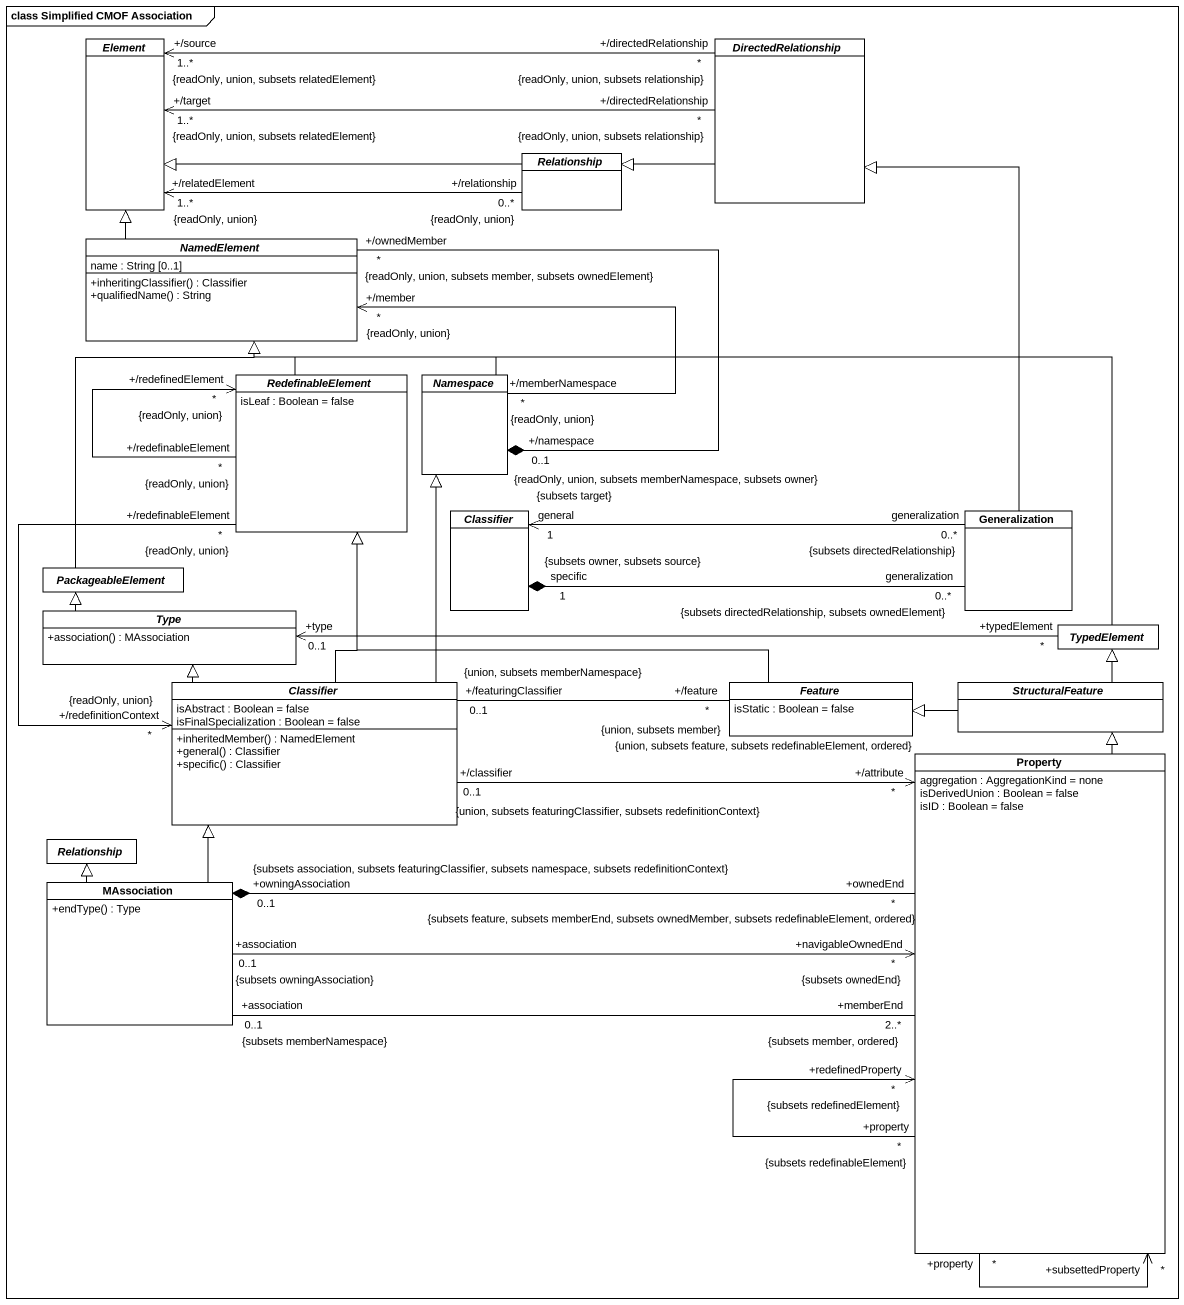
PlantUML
@startuml
mainframe class Simplified CMOF Association
hide circle
hide empty members
skinparam classAttributeIconSize 0
abstract class Element #FFFFFF
abstract class DirectedRelationship #FFFFFF
abstract class Relationship #FFFFFF
abstract class NamedElement #FFFFFF {
  name : String [0..1]
  +inheritingClassifier() : Classifier
  +qualifiedName() : String
}
abstract class RedefinableElement #FFFFFF {
  isLeaf : Boolean = false
}
abstract class "Namespace" as Namespace_ #FFFFFF
abstract class Classifier #FFFFFF
class Generalization #FFFFFF
abstract class PackageableElement #FFFFFF
abstract class Type #FFFFFF {
  +association() : MAssociation
}
abstract class TypedElement #FFFFFF
abstract class "Classifier" as Classifier_2 #FFFFFF {
  isAbstract : Boolean = false
  isFinalSpecialization : Boolean = false
  +inheritedMember() : NamedElement
  +general() : Classifier
  +specific() : Classifier
}
abstract class Feature #FFFFFF {
  isStatic : Boolean = false
}
abstract class StructuralFeature #FFFFFF
class Property #FFFFFF {
  aggregation : AggregationKind = none
  isDerivedUnion : Boolean = false
  isID : Boolean = false
}
abstract class "Relationship" as Relationship_2 #FFFFFF
class MAssociation #FFFFFF {
  +endType() : Type
}
DirectedRelationship "+/directedRelationship\n*\n{readOnly, union, subsets relationship}" -left-> "+/source\n1..*\n{readOnly, union, subsets relatedElement}" Element
DirectedRelationship "+/directedRelationship\n*\n{readOnly, union, subsets relationship}" -left-> "+/target\n1..*\n{readOnly, union, subsets relatedElement}" Element
DirectedRelationship -left-|> Relationship
Relationship -left-|> Element
Relationship "+/relationship\n0..*\n{readOnly, union}" -left-> "+/relatedElement\n1..*\n{readOnly, union}" Element
NamedElement -up-|> Element
RedefinableElement -up-|> NamedElement
RedefinableElement "+/redefinableElement\n*\n{readOnly, union}" --> "+/redefinedElement\n*\n{readOnly, union}" RedefinableElement
RedefinableElement "+/redefinableElement\n*\n{readOnly, union}" --> "+/redefinitionContext\n*\n{readOnly, union}" Classifier_2
Namespace_ -left-|> NamedElement
Namespace_ "+/memberNamespace\n*\n{readOnly, union}" -left-> "+/member\n*\n{readOnly, union}" NamedElement
Namespace_ "+/namespace\n0..1\n{readOnly, union, subsets memberNamespace, subsets owner}" *-left- "+/ownedMember\n*\n{readOnly, union, subsets member, subsets ownedElement}" NamedElement
Classifier "specific\n1\n{subsets owner, subsets source}" *-right- "generalization\n0..*\n{subsets directedRelationship, subsets ownedElement}" Generalization
Generalization -up-|> DirectedRelationship
Generalization "generalization\n0..*\n{subsets directedRelationship}" -left-> "general\n1\n{subsets target}" Classifier
PackageableElement -up-|> NamedElement
Type -up-|> PackageableElement
TypedElement -left-|> NamedElement
TypedElement "+typedElement\n*" -left-> "+type\n0..1" Type
Classifier_2 -up-|> RedefinableElement
Classifier_2 -up-|> Namespace_
Classifier_2 -up-|> Type
Classifier_2 "+/featuringClassifier\n0..1\n{union, subsets memberNamespace}" -right- "+/feature\n*\n{union, subsets member}" Feature
Classifier_2 "+/classifier\n0..1\n{union, subsets featuringClassifier, subsets redefinitionContext}" -right-> "+/attribute\n*\n{union, subsets feature, subsets redefinableElement, ordered}" Property
Feature -left-|> RedefinableElement
StructuralFeature -up-|> TypedElement
StructuralFeature -left-|> Feature
Property -up-|> StructuralFeature
Property "+property\n*" --> "+subsettedProperty\n*" Property
Property "+property\n*\n{subsets redefinableElement}" --> "+redefinedProperty\n*\n{subsets redefinedElement}" Property
MAssociation -up-|> Classifier_2
MAssociation "+association\n0..1\n{subsets owningAssociation}" -right-> "+navigableOwnedEnd\n*\n{subsets ownedEnd}" Property
MAssociation "+association\n0..1\n{subsets memberNamespace}" -right- "+memberEnd\n2..*\n{subsets member, ordered}" Property
MAssociation "+owningAssociation\n0..1\n{subsets association, subsets featuringClassifier, subsets namespace, subsets redefinitionContext}" *-right- "+ownedEnd\n*\n{subsets feature, subsets memberEnd, subsets ownedMember, subsets redefinableElement, ordered}" Property
MAssociation -up-|> Relationship_2
@enduml
